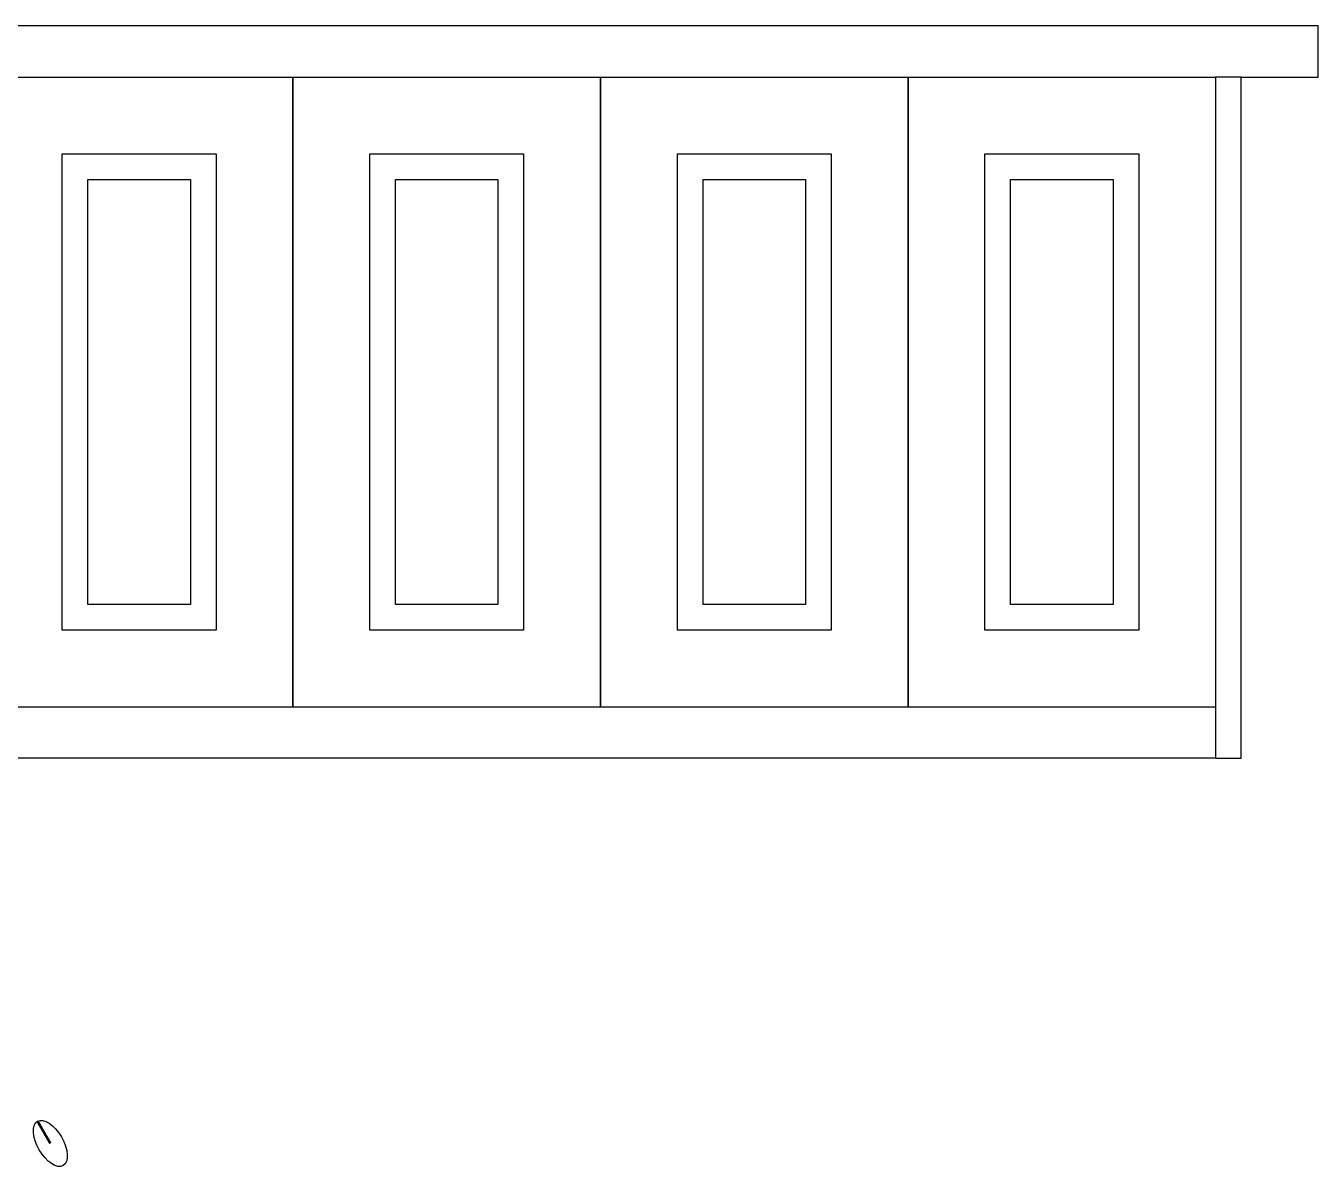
# Model space of a CAD drawing. Header units: millimetres. Extents: x 24 to 5224, y 288 to 2933.
# Drawn here: x 2703 to 5224, y 703 to 2933 of the extents above; entities that cross this region are included whole.
import ezdxf

# ---------------------------------------------------------------- set-up
doc = ezdxf.new("R2010")
doc.units = ezdxf.units.MM

msp = doc.modelspace()

# ---------------------------------------------------------------- linework, layer by layer
for p, q in [((5224.3, 2933), (2624.3, 2933)), ((5224.3, 2833), (5224.3, 2933)), ((2624.3, 2833), (3224.3, 2833)), ((3224.3, 1604.1), (3224.3, 2833)), ((3224.3, 2833), (3824.3, 2833)), ((3224.3, 2833), (3224.3, 1604.1)), ((3824.3, 1604.1), (3824.3, 2833)), ((3824.3, 2833), (4424.3, 2833)), ((3824.3, 2833), (3824.3, 1604.1)), ((4424.3, 1604.1), (4424.3, 2833)), ((4424.3, 2833), (5024.3, 2833)), ((4424.3, 2833), (4424.3, 1604.1)), ((5024.3, 2833), (5024.3, 1604.1)), ((5074.3, 2833), (5024.3, 2833)), ((5074.3, 1504.1), (5074.3, 2833)), ((5074.3, 2833), (5224.3, 2833)), ((2774.3, 1754.1), (2774.3, 2683)), ((2774.3, 2683), (3074.3, 2683)), ((3074.3, 2683), (3074.3, 1754.1)), ((3374.3, 1754.1), (3374.3, 2683)), ((3374.3, 2683), (3674.3, 2683)), ((3674.3, 2683), (3674.3, 1754.1)), ((3974.3, 1754.1), (3974.3, 2683)), ((3974.3, 2683), (4274.3, 2683)), ((4274.3, 2683), (4274.3, 1754.1)), ((4574.3, 1754.1), (4574.3, 2683)), ((4574.3, 2683), (4874.3, 2683)), ((4874.3, 2683), (4874.3, 1754.1)), ((2824.3, 1804.1), (2824.3, 2633)), ((2824.3, 2633), (3024.3, 2633)), ((3024.3, 2633), (3024.3, 1804.1)), ((3424.3, 1804.1), (3424.3, 2633)), ((3424.3, 2633), (3624.3, 2633)), ((3624.3, 2633), (3624.3, 1804.1)), ((4024.3, 1804.1), (4024.3, 2633)), ((4024.3, 2633), (4224.3, 2633)), ((4224.3, 2633), (4224.3, 1804.1)), ((4624.3, 1804.1), (4624.3, 2633)), ((4624.3, 2633), (4824.3, 2633)), ((4824.3, 2633), (4824.3, 1804.1)), ((3024.3, 1804.1), (2824.3, 1804.1)), ((3624.3, 1804.1), (3424.3, 1804.1)), ((4224.3, 1804.1), (4024.3, 1804.1)), ((4824.3, 1804.1), (4624.3, 1804.1)), ((3074.3, 1754.1), (2774.3, 1754.1)), ((3674.3, 1754.1), (3374.3, 1754.1)), ((4274.3, 1754.1), (3974.3, 1754.1)), ((4874.3, 1754.1), (4574.3, 1754.1)), ((3224.3, 1604.1), (2624.3, 1604.1)), ((3824.3, 1604.1), (3224.3, 1604.1)), ((4424.3, 1604.1), (3824.3, 1604.1)), ((5024.3, 1604.1), (4424.3, 1604.1)), ((5024.3, 1604.1), (5024.3, 1504.1)), ((5024.3, 1504.1), (2624.3, 1504.1)), ((5024.3, 1504.1), (5074.3, 1504.1))]:
    msp.add_line(p, q)
at = {"const_width": 5}
msp.add_lwpolyline([(2751.1, 752.8), (2726.1, 796.1)], dxfattribs=at)
msp.add_ellipse((2751.1, 752.8), major_axis=(-25, 43.3), ratio=0.5)

doc.saveas('drawing.dxf')
